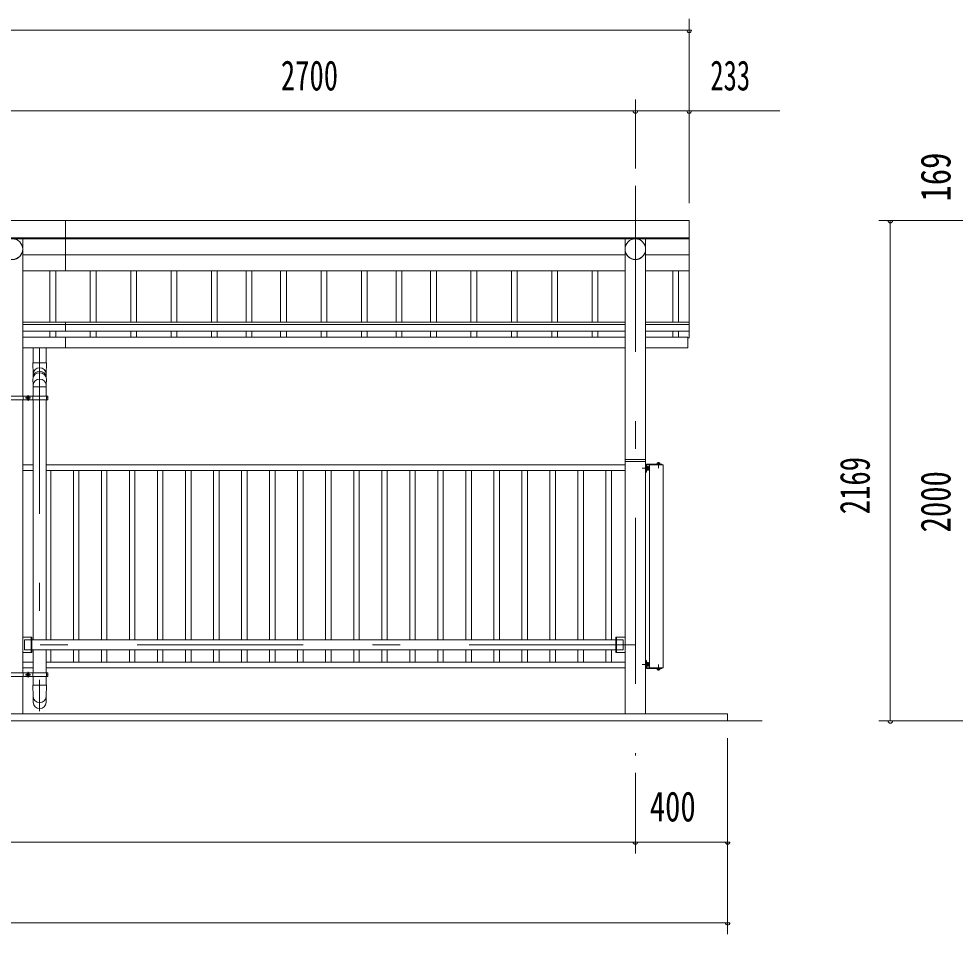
# Model space of a CAD drawing. Units: millimetres, scale not verified. Extents: x -26654 to 26660, y -10500 to 10500.
# Drawn here: x 6315 to 10374, y 870 to 4839 of the extents above; entities that cross this region are included whole.
import ezdxf
from ezdxf.enums import TextEntityAlignment as Align

# ---------------------------------------------------------------- set-up
doc = ezdxf.new("R2010")
doc.units = ezdxf.units.MM
doc.header["$LTSCALE"] = 60
doc.linetypes.add('USER3', pattern=[24, 12, -5, 2, -5])
for name, color, linetype, lineweight in [('0-2_1-05BOLD', 7, 'Continuous', 18), ('0-3_1-25CENTER', 3, 'USER3', 18), ('0-4_1-45THIN', 4, 'Continuous', 18), ('0-5_1-55DIM', 3, 'Continuous', 18)]:
    doc.layers.add(name, color=color, linetype=linetype, lineweight=lineweight)
doc.styles.add('ＭＳ ゴシック', font='')
doc.styles.get('ＭＳ ゴシック').set_extended_font_data('MS Gothic')

msp = doc.modelspace()

# ---------------------------------------------------------------- linework, layer by layer
at = {"layer": '0-2_1-05BOLD'}
for p, q in [((6517.95, 3745.48), (6517.95, 3963.67)), ((9220.94, 3888.53), (-1445.05, 3888.53)), ((-1445.05, 3884.46), (9220.95, 3884.46)), ((6332.49, 3884.46), (6332.49, 3202.67)), ((8943.39, 1824.67), (8943.39, 3884.46)), ((9032.49, 3884.46), (9032.49, 1824.67)), ((8943.39, 3814.97), (6332.49, 3814.97)), ((9220.94, 3814.97), (9032.49, 3814.97)), ((6332.49, 3745.48), (8943.39, 3745.48)), ((9032.49, 3745.48), (9220.94, 3745.48)), ((8943.39, 3523.86), (6332.49, 3523.86)), ((6332.49, 3513.43), (8943.39, 3513.43)), ((6517.95, 3483.82), (6517.95, 3523.86)), ((9032.49, 3523.86), (9220.94, 3523.86)), ((9220.94, 3513.43), (9032.49, 3513.43)), ((8943.39, 3483.82), (6332.49, 3483.82)), ((6332.49, 3457.49), (8943.39, 3457.49)), ((6517.95, 3412.49), (6517.95, 3457.49)), ((9032.49, 3483.82), (9220.94, 3483.82)), ((9215.94, 3457.49), (9032.49, 3457.49)), ((8943.39, 3412.49), (6332.49, 3412.49)), ((6378.44, 3412.49), (6378.44, 3347.34)), ((6433.44, 3347.34), (6433.44, 3412.49)), ((6378.44, 3243.22), (6433.44, 3243.22)), ((6332.49, 3186.67), (6332.49, 2002.67)), ((6334.09, 3202.67), (6334.09, 3186.67)), ((6376.84, 3202.67), (6376.84, 3186.67)), ((6378.44, 3186.67), (6378.44, 2146.02)), ((6433.45, 2146.02), (6433.45, 3186.67)), ((6435.05, 3186.67), (6435.05, 3202.67)), ((6435.05, 3194.67), (6441.14, 3194.67)), ((8946.39, 2927.67), (9029.5, 2927.67)), ((6332.5, 2904.67), (6378.45, 2904.67)), ((8943.4, 2904.67), (6433.45, 2904.67)), ((9032.49, 2919.67), (8943.39, 2919.67)), ((9036.7, 2904.67), (9108.7, 2904.67)), ((9037.29, 2891.67), (9039.3, 2889.67)), ((9039.3, 2887.67), (9037.29, 2889.67)), ((9039.3, 2893.42), (9044.1, 2893.42)), ((9044.1, 2885.92), (9039.3, 2885.92)), ((9048.69, 2024.67), (9048.69, 2904.67)), ((9081.24, 2909.47), (9081.24, 2907.87)), ((9081.72, 2912.97), (9081.72, 2909.47)), ((9084.61, 2912.97), (9084.61, 2909.47)), ((9090.38, 2909.47), (9090.38, 2912.97)), ((6378.45, 2879.67), (6332.5, 2879.67)), ((6433.45, 2879.67), (8943.4, 2879.67)), ((6369.29, 2157.67), (6369.29, 2091.67)), ((8906.59, 2091.67), (8906.59, 2157.67)), ((6372.49, 2146.02), (8903.4, 2146.02)), ((6372.49, 2091.67), (6332.5, 2091.67)), ((8903.4, 2103.32), (6372.49, 2103.32)), ((6378.45, 2002.67), (6378.45, 2103.32)), ((6433.45, 2002.67), (6433.45, 2103.32)), ((8935.44, 2103.32), (8906.59, 2103.32)), ((6332.5, 2049.67), (6378.45, 2049.67)), ((8943.4, 2049.67), (6433.45, 2049.67)), ((9039.3, 2041.67), (9037.29, 2039.67)), ((9037.29, 2037.67), (9039.3, 2039.67)), ((9044.1, 2043.42), (9039.3, 2043.42)), ((9039.3, 2035.92), (9044.1, 2035.92)), ((6235.7, 2002.67), (6441.15, 2002.67)), ((6378.45, 2024.67), (6332.5, 2024.67)), ((6334.09, 2002.67), (6334.09, 1986.67)), ((6376.84, 1986.67), (6376.84, 2002.67)), ((6433.45, 2024.67), (8943.4, 2024.67)), ((6435.05, 1986.67), (6435.05, 2002.67)), ((6435.05, 1994.67), (6441.14, 1994.67)), ((6441.14, 2002.67), (6441.14, 1986.67)), ((9084.61, 2016.38), (9084.61, 2019.87)), ((9090.38, 2019.87), (9090.38, 2016.38)), ((6332.49, 1986.67), (6332.49, 1824.67)), ((6378.44, 1949.76), (6378.44, 1986.67)), ((6433.45, 1986.67), (6433.45, 1949.76)), ((-1762.05, 1794.67), (9537.94, 1794.67)), ((9387.94, 1794.67), (9387.94, 1824.67))]:
    msp.add_line(p, q, dxfattribs=at)
for points in [[(-1445.05, 3454.91), (-1445.05, 3963.67), (9220.94, 3963.67), (9220.94, 3454.91), (9215.94, 3454.91)], [(9215.94, 3457.49), (9215.94, 3412.49), (9032.49, 3412.49)], [(6433.44, 3285.11), (6433.44, 3297.68), (6435.44, 3347.34), (6376.44, 3347.34), (6378.44, 3297.68), (6378.44, 3285.11)], [(6376.45, 3276.13), (6378.44, 3250.17), (6378.44, 3202.67)], [(6433.44, 3202.67), (6433.44, 3250.17), (6435.44, 3276.01)], [(9035.69, 2903.67), (9035.69, 2872.87), (9032.49, 2872.87)], [(9035.69, 2881.17), (9037.29, 2881.17), (9037.29, 2898.17), (9035.69, 2898.17)], [(9102.49, 2904.67), (9102.49, 2907.87), (9036.7, 2907.87)], [(9108.7, 2904.67), (9108.7, 2024.67), (9036.7, 2024.67)], [(9037.29, 2897.47), (9039.3, 2897.47), (9039.3, 2881.87), (9037.29, 2881.87)], [(9039.3, 2882.16), (9044.1, 2882.16), (9044.8, 2883.37), (9044.8, 2895.97), (9044.1, 2897.18), (9039.3, 2897.18)], [(9081.24, 2909.47), (9093.74, 2909.47), (9093.74, 2907.87)], [(9093.27, 2909.47), (9093.27, 2912.97), (9092.4, 2913.47), (9082.59, 2913.47), (9081.72, 2912.97)], [(6372.49, 2091.67), (6372.49, 2157.67), (6332.5, 2157.67)], [(8943.4, 2157.67), (8903.4, 2157.67), (8903.4, 2091.67), (8943.4, 2091.67)], [(6369.29, 2103.32), (6340.44, 2103.32), (6340.44, 2146.02), (6369.29, 2146.02)], [(8906.59, 2146.02), (8935.44, 2146.02), (8935.44, 2103.32)], [(9035.69, 2025.67), (9035.69, 2056.47), (9032.49, 2056.47)], [(9035.69, 2048.17), (9037.29, 2048.17), (9037.29, 2031.17), (9035.69, 2031.17)], [(9037.29, 2031.87), (9039.3, 2031.87), (9039.3, 2047.47), (9037.29, 2047.47)], [(9039.3, 2047.18), (9044.1, 2047.18), (9044.8, 2045.97), (9044.8, 2033.37), (9044.1, 2032.17), (9039.3, 2032.17)], [(6441.14, 1986.67), (6235.7, 1986.67), (6235.7, 2002.67)], [(9036.7, 2021.47), (9102.49, 2021.47), (9102.49, 2024.67)], [(9093.74, 2021.47), (9093.74, 2019.87), (9081.24, 2019.87), (9081.24, 2021.47)], [(9081.72, 2019.87), (9081.72, 2016.38), (9082.59, 2015.87), (9092.4, 2015.87), (9093.27, 2016.38), (9093.27, 2019.87)], [(6433.44, 1874.26), (6433.44, 1900.1), (6435.44, 1949.76), (6376.44, 1949.76), (6378.44, 1900.1), (6378.44, 1874.26)], [(9387.94, 1824.67), (-1612.06, 1824.67), (-1612.06, 1794.67)]]:
    msp.add_lwpolyline(points, dxfattribs=at)
for points in [[(6235.7, 3186.67), (6441.14, 3186.67), (6441.14, 3202.67), (6235.7, 3202.67)], [(6350.47, 3197.56), (6350.47, 3191.78), (6355.47, 3188.9), (6360.47, 3191.78), (6360.47, 3197.56), (6355.47, 3200.44)], [(6350.47, 1997.56), (6350.47, 1991.78), (6355.47, 1988.9), (6360.47, 1991.78), (6360.47, 1997.56), (6355.47, 2000.44)]]:
    msp.add_lwpolyline(points, close=True, dxfattribs=at)
for centre, radius in [((6287.94, 3839.91), 44.55), ((8987.94, 3839.91), 44.55), ((6355.47, 3194.67), 6.25), ((6355.47, 3194.67), 4.9), ((6355.47, 1994.67), 6.25), ((6355.47, 1994.67), 4.9)]:
    msp.add_circle(centre, radius, dxfattribs=at)
for centre, radius, start, end in [((6287.94, 3839.22), 44.55, 180, 0), ((8987.94, 3839.22), 44.55, 180, 0), ((6405.94, 3274.3), 29.55, 3.56303, 176.43697), ((6405.94, 3297.97), 27.55, 3.55867, 176.44133), ((6405.94, 3282.8), 27.55, 3.55867, 176.44133), ((6405.94, 3249.19), 27.55, 3.55867, 176.44133), ((8946.39, 2924.67), 3, 90, 180), ((9029.5, 2924.67), 3, 0, 90), ((9036.7, 2903.67), 4.2, 90, 180), ((9036.7, 2903.67), 1, 90, 180), ((9034.33, 2889.67), 10.46, 338.97459, 21.0237), ((9041.92, 2895.3), 2.88, 319.27318, 360), ((9041.92, 2884.04), 2.88, 0, 40.72682), ((9083.16, 2911.15), 2.32, 51.46857, 90), ((9087.49, 2904.96), 8.51, 70.17088, 109.83133), ((9091.82, 2911.15), 2.32, 90, 128.54623), ((9034.33, 2039.67), 10.46, 338.9763, 21.02541), ((9041.92, 2045.3), 2.88, 319.27318, 360), ((9041.92, 2034.04), 2.88, 0, 40.72682), ((9036.7, 2025.67), 4.2, 180, 270), ((9036.7, 2025.67), 1, 180, 270), ((9083.16, 2018.19), 2.32, 270, 308.53143), ((9087.49, 2024.38), 8.51, 250.16867, 289.82912), ((9091.82, 2018.19), 2.32, 231.45377, 270), ((6405.94, 1901.08), 27.55, 183.55867, 356.44133), ((6405.94, 1875.97), 27.55, 183.56303, 356.43697)]:
    msp.add_arc(centre, radius, start, end, dxfattribs=at)
at = {"layer": '0-3_1-25CENTER'}
for p, q in [((8987.94, 4114.67), (8987.94, 1644.67)), ((6405.94, 3412.49), (6405.94, 1836.31)), ((6355.47, 3182.17), (6355.47, 3207.17)), ((6342.97, 3194.67), (6367.97, 3194.67)), ((9016.89, 2889.67), (9048.8, 2889.67)), ((9087.49, 2890.19), (9087.49, 2916.38)), ((8987.95, 2124.67), (-1212.05, 2124.67)), ((9048.8, 2039.67), (9016.89, 2039.67)), ((9087.49, 2012.96), (9087.49, 2039.15)), ((6342.97, 1994.67), (6367.97, 1994.67)), ((6355.47, 1982.17), (6355.47, 2007.17))]:
    msp.add_line(p, q, dxfattribs=at)
at = {"layer": '0-4_1-45THIN'}
for p, q in [((6450.44, 3745.48), (6450.44, 3523.86)), ((6475.44, 3523.86), (6475.44, 3745.48)), ((6625.44, 3523.86), (6625.44, 3745.48)), ((6650.44, 3745.48), (6650.44, 3523.86)), ((6800.44, 3745.48), (6800.44, 3523.86)), ((6825.44, 3523.86), (6825.44, 3745.48)), ((6975.44, 3523.86), (6975.44, 3745.48)), ((7000.44, 3745.48), (7000.44, 3523.86)), ((7150.44, 3745.48), (7150.44, 3523.86)), ((7175.44, 3523.86), (7175.44, 3745.48)), ((7300.44, 3523.86), (7300.44, 3745.48)), ((7325.44, 3745.48), (7325.44, 3523.86)), ((7450.44, 3745.48), (7450.44, 3523.86)), ((7475.44, 3523.86), (7475.44, 3745.48)), ((7625.44, 3523.86), (7625.44, 3745.48)), ((7650.45, 3745.48), (7650.45, 3523.86)), ((7800.44, 3745.48), (7800.44, 3523.86)), ((7825.44, 3523.86), (7825.44, 3745.48)), ((7950.44, 3523.86), (7950.44, 3745.48)), ((7975.44, 3745.48), (7975.44, 3523.86)), ((8100.44, 3745.48), (8100.44, 3523.86)), ((8125.44, 3523.86), (8125.44, 3745.48)), ((8275.45, 3523.86), (8275.45, 3745.48)), ((8300.45, 3745.48), (8300.45, 3523.86)), ((8450.44, 3745.48), (8450.44, 3523.86)), ((8475.44, 3523.86), (8475.44, 3745.48)), ((8625.44, 3523.86), (8625.44, 3745.48)), ((8650.45, 3745.48), (8650.45, 3523.86)), ((8800.44, 3745.48), (8800.44, 3523.86)), ((8825.45, 3523.86), (8825.45, 3745.48)), ((9150.45, 3523.86), (9150.45, 3745.48)), ((9175.44, 3745.48), (9175.44, 3523.86)), ((6450.44, 3483.82), (6450.44, 3457.49)), ((6475.44, 3457.49), (6475.44, 3483.82)), ((6625.44, 3457.49), (6625.44, 3483.82)), ((6650.44, 3483.82), (6650.44, 3457.49)), ((6800.44, 3483.82), (6800.44, 3457.49)), ((6825.44, 3457.49), (6825.44, 3483.82)), ((6975.44, 3457.49), (6975.44, 3483.82)), ((7000.44, 3483.82), (7000.44, 3457.49)), ((7150.44, 3483.82), (7150.44, 3457.49)), ((7175.44, 3457.49), (7175.44, 3483.82)), ((7300.44, 3457.49), (7300.44, 3483.82)), ((7325.44, 3483.82), (7325.44, 3457.49)), ((7450.44, 3483.82), (7450.44, 3457.49)), ((7475.44, 3457.49), (7475.44, 3483.82)), ((7625.44, 3457.49), (7625.44, 3483.82)), ((7650.45, 3483.82), (7650.45, 3457.49)), ((7800.44, 3483.82), (7800.44, 3457.49)), ((7825.44, 3457.49), (7825.44, 3483.82)), ((7950.44, 3457.49), (7950.44, 3483.82)), ((7975.44, 3483.82), (7975.44, 3457.49)), ((8100.44, 3483.82), (8100.44, 3457.49)), ((8125.44, 3457.49), (8125.44, 3483.82)), ((8275.45, 3457.49), (8275.45, 3483.82)), ((8300.45, 3483.82), (8300.45, 3457.49)), ((8450.44, 3483.82), (8450.44, 3457.49)), ((8475.44, 3457.49), (8475.44, 3483.82)), ((8625.44, 3457.49), (8625.44, 3483.82)), ((8650.45, 3483.82), (8650.45, 3457.49)), ((8800.44, 3483.82), (8800.44, 3457.49)), ((8825.45, 3457.49), (8825.45, 3483.82)), ((9150.45, 3457.49), (9150.45, 3483.82)), ((9175.44, 3483.82), (9175.44, 3457.49)), ((6332.95, 2157.67), (6332.95, 2879.67)), ((6454.45, 2879.67), (6454.45, 2146.02)), ((6551.95, 2146.02), (6551.95, 2879.67)), ((6575.95, 2879.67), (6575.95, 2146.02)), ((6673.45, 2146.02), (6673.45, 2879.67)), ((6697.45, 2879.67), (6697.45, 2146.02)), ((6794.95, 2146.02), (6794.95, 2879.67)), ((6818.95, 2879.67), (6818.95, 2146.02)), ((6916.45, 2146.02), (6916.45, 2879.67)), ((6940.45, 2879.67), (6940.45, 2146.02)), ((7037.95, 2146.02), (7037.95, 2879.67)), ((7061.95, 2879.67), (7061.95, 2146.02)), ((7159.45, 2146.02), (7159.45, 2879.67)), ((7183.45, 2879.67), (7183.45, 2146.02)), ((7280.95, 2146.02), (7280.95, 2879.67)), ((7304.95, 2879.67), (7304.95, 2146.02)), ((7402.45, 2146.02), (7402.45, 2879.67)), ((7426.45, 2879.67), (7426.45, 2146.02)), ((7523.95, 2146.02), (7523.95, 2879.67)), ((7547.95, 2879.67), (7547.95, 2146.02)), ((7645.45, 2146.02), (7645.45, 2879.67)), ((7669.45, 2879.67), (7669.45, 2146.02)), ((7766.95, 2146.02), (7766.95, 2879.67)), ((7790.95, 2879.67), (7790.95, 2146.02)), ((7888.45, 2146.02), (7888.45, 2879.67)), ((7912.45, 2879.67), (7912.45, 2146.02)), ((8009.95, 2146.02), (8009.95, 2879.67)), ((8033.95, 2879.67), (8033.95, 2146.02)), ((8131.45, 2146.02), (8131.45, 2879.67)), ((8155.45, 2879.67), (8155.45, 2146.02)), ((8252.96, 2146.02), (8252.96, 2879.67)), ((8276.96, 2879.67), (8276.96, 2146.02)), ((8374.45, 2146.02), (8374.45, 2879.67)), ((8398.46, 2879.67), (8398.46, 2146.02)), ((8495.96, 2146.02), (8495.96, 2879.67)), ((8519.96, 2879.67), (8519.96, 2146.02)), ((8617.46, 2146.02), (8617.46, 2879.67)), ((8641.46, 2879.67), (8641.46, 2146.02)), ((8738.96, 2146.02), (8738.96, 2879.67)), ((8762.96, 2879.67), (8762.96, 2146.02)), ((8860.46, 2146.02), (8860.46, 2879.67)), ((8884.46, 2879.67), (8884.46, 2146.02)), ((6332.95, 2049.67), (6332.95, 2091.67)), ((6454.45, 2103.32), (6454.45, 2049.67)), ((6551.95, 2049.67), (6551.95, 2103.32)), ((6575.95, 2103.32), (6575.95, 2049.67)), ((6673.45, 2049.67), (6673.45, 2103.32)), ((6697.45, 2103.32), (6697.45, 2049.67)), ((6794.95, 2049.67), (6794.95, 2103.32)), ((6818.95, 2103.32), (6818.95, 2049.67)), ((6916.45, 2049.67), (6916.45, 2103.32)), ((6940.45, 2103.32), (6940.45, 2049.67)), ((7037.95, 2049.67), (7037.95, 2103.32)), ((7061.95, 2103.32), (7061.95, 2049.67)), ((7159.45, 2049.67), (7159.45, 2103.32)), ((7183.45, 2103.32), (7183.45, 2049.67)), ((7280.95, 2049.67), (7280.95, 2103.32)), ((7304.95, 2103.32), (7304.95, 2049.67)), ((7402.45, 2049.67), (7402.45, 2103.32)), ((7426.45, 2103.32), (7426.45, 2049.67)), ((7523.95, 2049.67), (7523.95, 2103.32)), ((7547.95, 2103.32), (7547.95, 2049.67)), ((7645.45, 2049.67), (7645.45, 2103.32)), ((7669.45, 2103.32), (7669.45, 2049.67)), ((7766.95, 2049.67), (7766.95, 2103.32)), ((7790.95, 2103.32), (7790.95, 2049.67)), ((7888.45, 2049.67), (7888.45, 2103.32)), ((7912.45, 2103.32), (7912.45, 2049.67)), ((8009.95, 2049.67), (8009.95, 2103.32)), ((8033.95, 2103.32), (8033.95, 2049.67)), ((8131.45, 2049.67), (8131.45, 2103.32)), ((8155.45, 2103.32), (8155.45, 2049.67)), ((8252.96, 2049.67), (8252.96, 2103.32)), ((8276.96, 2103.32), (8276.96, 2049.67)), ((8374.45, 2049.67), (8374.45, 2103.32)), ((8398.46, 2103.32), (8398.46, 2049.67)), ((8495.96, 2049.67), (8495.96, 2103.32)), ((8519.96, 2103.32), (8519.96, 2049.67)), ((8617.46, 2049.67), (8617.46, 2103.32)), ((8641.46, 2103.32), (8641.46, 2049.67)), ((8738.96, 2049.67), (8738.96, 2103.32)), ((8762.96, 2103.32), (8762.96, 2049.67)), ((8860.46, 2049.67), (8860.46, 2103.32)), ((8884.46, 2103.32), (8884.46, 2049.67))]:
    msp.add_line(p, q, dxfattribs=at)
at = {"layer": '0-5_1-55DIM'}
for p, q in [((9220.95, 4838.67), (9220.95, 4039.67)), ((-1445.06, 4788.67), (9220.95, 4788.67)), ((9230.95, 4788.67), (9210.95, 4788.67)), ((8987.95, 4488.67), (8987.95, 4189.67)), ((-1837.56, 4438.67), (9613.44, 4438.67)), ((8997.95, 4438.67), (8977.95, 4438.67)), ((9230.95, 4438.67), (9210.95, 4438.67)), ((10042.95, 3963.67), (10892.94, 3963.67)), ((10102.94, 3963.67), (10082.94, 3963.67)), ((10092.94, 1794.67), (10092.94, 3963.67)), ((10092.94, 3963.67), (10092.94, 1794.67)), ((10042.95, 1794.67), (10912.94, 1794.67)), ((10102.94, 1794.67), (10082.94, 1794.67)), ((9387.94, 869.67), (9387.94, 1719.67)), ((8987.95, 1569.67), (8987.95, 1219.67)), ((-1612.05, 1269.67), (9387.94, 1269.67)), ((8997.95, 1269.67), (8977.95, 1269.67)), ((9397.95, 1269.67), (9377.95, 1269.67)), ((9387.94, 919.67), (-1612.05, 919.67)), ((9397.95, 919.67), (9377.95, 919.67))]:
    msp.add_line(p, q, dxfattribs=at)
for centre in [(9220.95, 4788.67), (8987.95, 4438.67), (9220.95, 4438.67), (10092.94, 3963.67), (10092.94, 1794.67), (8987.95, 1269.67), (9387.95, 1269.67), (9387.95, 919.67)]:
    msp.add_arc(centre, 10, 180, 0, dxfattribs=at)

# ---------------------------------------------------------------- texts
at = {"layer": '0-5_1-55DIM', "color": 7, "style": 'ＭＳ ゴシック'}
for s, width, p in [('2700', 0.7, (7451.34, 4488.67)), ('233', 0.65, (9312.77, 4488.67)), ('400', 0.75, (9050.32, 1319.67))]:
    msp.add_text(s, height=130.2, dxfattribs=dict(at, width=width)).set_placement(p, align=Align.BOTTOM_LEFT)
for s, width, p in [('169', 0.8, (10392.94, 4045.84)), ('2169', 0.7, (10042.94, 2690.79)), ('2000', 0.75, (10392.94, 2611.64))]:
    msp.add_text(s, height=130.2, rotation=90, dxfattribs=dict(at, width=width)).set_placement(p, align=Align.BOTTOM_LEFT)

doc.saveas('drawing.dxf')
